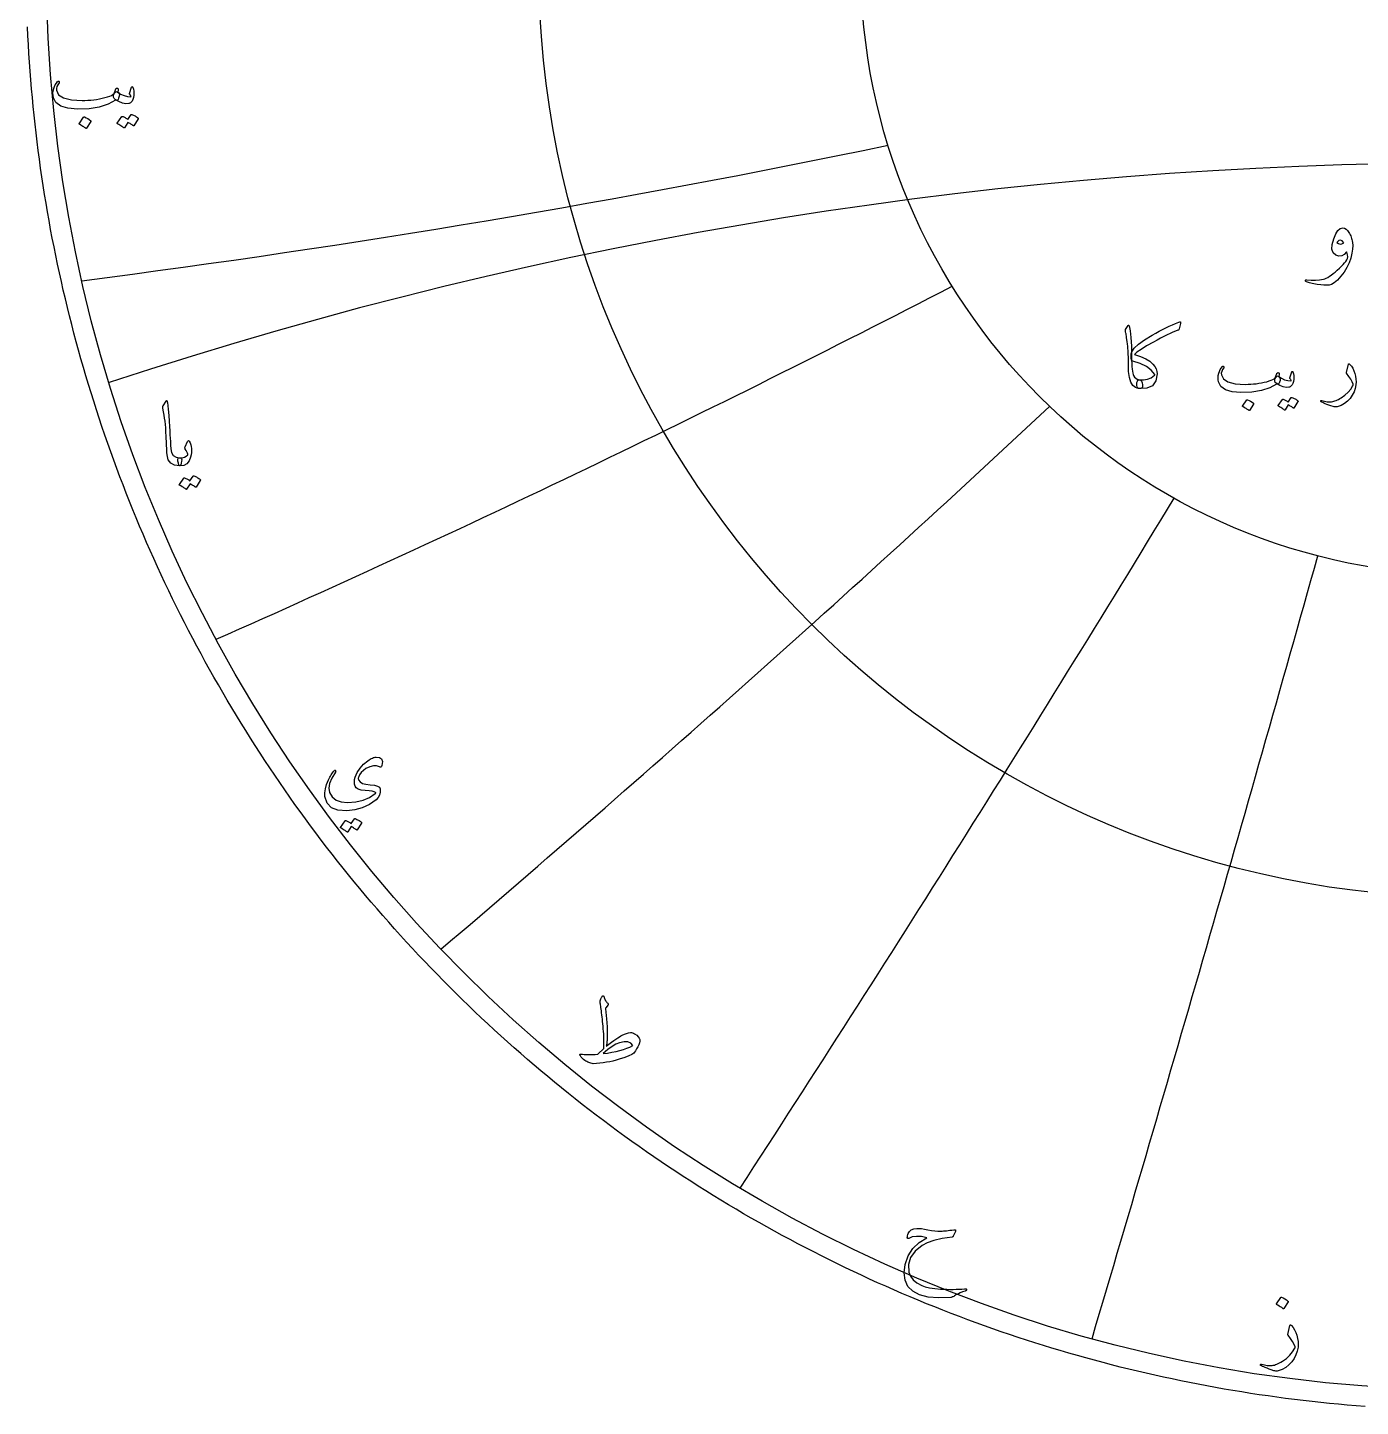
# Model space of a CAD drawing. Header units: millimetres. Extents: x -62 to 62, y -62 to 63.
# Drawn here: x -61.6 to -4.7, y -61.4 to -2.7 of the extents above; entities that cross this region are included whole.
import ezdxf

# ---------------------------------------------------------------- set-up
doc = ezdxf.new("R2010")
doc.units = ezdxf.units.MM
for name, color, linetype in [('CUT_OUTER', 1, 'Continuous'), ('ENGRAVE', 7, 'Continuous'), ('ENGRAVE_FINE', 8, 'Continuous'), ('TEXT', 5, 'Continuous')]:
    doc.layers.add(name, color=color, linetype=linetype)

msp = doc.modelspace()

# ---------------------------------------------------------------- linework, layer by layer
at = {"layer": 'CUT_OUTER'}
msp.add_lwpolyline([(-4.5325, -61.4456), (-4.9094, -61.4166), (-5.2862, -61.3853), (-5.6627, -61.3517), (-6.0391, -61.3158), (-6.4152, -61.2776), (-6.7911, -61.2371), (-7.1667, -61.1943), (-7.542, -61.1491), (-7.9171, -61.1017), (-8.2919, -61.052), (-8.6663, -61), (-9.0404, -60.9456), (-9.4142, -60.889), (-9.7876, -60.8301), (-10.1607, -60.7689), (-10.5334, -60.7054), (-10.9057, -60.6396), (-11.2775, -60.5716), (-11.649, -60.5012), (-12.02, -60.4286), (-12.3906, -60.3537), (-12.7606, -60.2766), (-13.1303, -60.1971), (-13.4994, -60.1154), (-13.868, -60.0315), (-14.2361, -59.9453), (-14.6036, -59.8568), (-14.9706, -59.7661), (-15.3371, -59.6731), (-15.7029, -59.5778), (-16.0682, -59.4804), (-16.4328, -59.3807), (-16.7969, -59.2787), (-17.1603, -59.1745), (-17.5231, -59.0681), (-17.8852, -58.9595), (-18.2466, -58.8486), (-18.6073, -58.7356), (-18.9674, -58.6203), (-19.3267, -58.5028), (-19.6853, -58.3831), (-20.0432, -58.2612), (-20.4003, -58.1372), (-20.7566, -58.0109), (-21.1122, -57.8824), (-21.4669, -57.7518), (-21.8209, -57.619), (-22.174, -57.484), (-22.5263, -57.3469), (-22.8778, -57.2076), (-23.2284, -57.0661), (-23.5781, -56.9225), (-23.9269, -56.7768), (-24.2748, -56.6289), (-24.6218, -56.4789), (-24.9679, -56.3267), (-25.3131, -56.1725), (-25.6573, -56.0161), (-26.0005, -55.8576), (-26.3427, -55.697), (-26.684, -55.5344), (-27.0242, -55.3696), (-27.3635, -55.2027), (-27.7017, -55.0338), (-28.0388, -54.8628), (-28.3749, -54.6897), (-28.71, -54.5146), (-29.0439, -54.3374), (-29.3768, -54.1581), (-29.7085, -53.9769), (-30.0392, -53.7936), (-30.3687, -53.6082), (-30.6971, -53.4209), (-31.0243, -53.2315), (-31.3503, -53.0402), (-31.6752, -52.8468), (-31.9988, -52.6515), (-32.3213, -52.4541), (-32.6425, -52.2548), (-32.9625, -52.0535), (-33.2813, -51.8503), (-33.5988, -51.6451), (-33.9151, -51.438), (-34.2301, -51.2289), (-34.5438, -51.0179), (-34.8562, -50.805), (-35.1672, -50.5902), (-35.477, -50.3734), (-35.7854, -50.1548), (-36.0925, -49.9343), (-36.3982, -49.7119), (-36.7025, -49.4876), (-37.0055, -49.2615), (-37.307, -49.0335), (-37.6072, -48.8037), (-37.906, -48.572), (-38.2033, -48.3385), (-38.4992, -48.1032), (-38.7936, -47.866), (-39.0866, -47.6271), (-39.3781, -47.3864), (-39.6681, -47.1439), (-39.9566, -46.8996), (-40.2436, -46.6535), (-40.5291, -46.4057), (-40.8131, -46.1562), (-41.0955, -45.9049), (-41.3764, -45.6519), (-41.6558, -45.3971), (-41.9335, -45.1407), (-42.2097, -44.8825), (-42.4843, -44.6227), (-42.7573, -44.3612), (-43.0287, -44.098), (-43.2985, -43.8331), (-43.5666, -43.5666), (-43.8331, -43.2985), (-44.098, -43.0287), (-44.3612, -42.7573), (-44.6227, -42.4843), (-44.8825, -42.2097), (-45.1407, -41.9335), (-45.3971, -41.6558), (-45.6519, -41.3764), (-45.9049, -41.0955), (-46.1562, -40.8131), (-46.4057, -40.5291), (-46.6535, -40.2436), (-46.8996, -39.9566), (-47.1439, -39.6681), (-47.3864, -39.3781), (-47.6271, -39.0866), (-47.866, -38.7936), (-48.1032, -38.4992), (-48.3385, -38.2033), (-48.572, -37.906), (-48.8037, -37.6072), (-49.0335, -37.307), (-49.2615, -37.0055), (-49.4876, -36.7025), (-49.7119, -36.3982), (-49.9343, -36.0925), (-50.1548, -35.7854), (-50.3734, -35.477), (-50.5902, -35.1672), (-50.805, -34.8562), (-51.0179, -34.5438), (-51.2289, -34.2301), (-51.438, -33.9151), (-51.6451, -33.5988), (-51.8503, -33.2813), (-52.0535, -32.9625), (-52.2548, -32.6425), (-52.4541, -32.3213), (-52.6515, -31.9988), (-52.8468, -31.6752), (-53.0402, -31.3503), (-53.2315, -31.0243), (-53.4209, -30.6971), (-53.6082, -30.3687), (-53.7936, -30.0392), (-53.9769, -29.7085), (-54.1581, -29.3768), (-54.3374, -29.0439), (-54.5146, -28.71), (-54.6897, -28.3749), (-54.8628, -28.0388), (-55.0338, -27.7017), (-55.2027, -27.3635), (-55.3696, -27.0242), (-55.5344, -26.684), (-55.697, -26.3427), (-55.8576, -26.0005), (-56.0161, -25.6573), (-56.1725, -25.3131), (-56.3267, -24.9679), (-56.4789, -24.6218), (-56.6289, -24.2748), (-56.7768, -23.9269), (-56.9225, -23.5781), (-57.0661, -23.2284), (-57.2076, -22.8778), (-57.3469, -22.5263), (-57.484, -22.174), (-57.619, -21.8209), (-57.7518, -21.4669), (-57.8824, -21.1122), (-58.0109, -20.7566), (-58.1372, -20.4003), (-58.2612, -20.0432), (-58.3831, -19.6853), (-58.5028, -19.3267), (-58.6203, -18.9674), (-58.7356, -18.6073), (-58.8486, -18.2466), (-58.9595, -17.8852), (-59.0681, -17.5231), (-59.1745, -17.1603), (-59.2787, -16.7969), (-59.3807, -16.4328), (-59.4804, -16.0682), (-59.5778, -15.7029), (-59.6731, -15.3371), (-59.7661, -14.9706), (-59.8568, -14.6036), (-59.9453, -14.2361), (-60.0315, -13.868), (-60.1154, -13.4994), (-60.1971, -13.1303), (-60.2766, -12.7606), (-60.3537, -12.3906), (-60.4286, -12.02), (-60.5012, -11.649), (-60.5716, -11.2775), (-60.6396, -10.9057), (-60.7054, -10.5334), (-60.7689, -10.1607), (-60.8301, -9.7876), (-60.889, -9.4142), (-60.9456, -9.0404), (-61, -8.6663), (-61.052, -8.2919), (-61.1017, -7.9171), (-61.1491, -7.542), (-61.1943, -7.1667), (-61.2371, -6.7911), (-61.2776, -6.4152), (-61.3158, -6.0391), (-61.3517, -5.6627), (-61.3853, -5.2862), (-61.4166, -4.9094), (-61.4456, -4.5325), (-61.4722, -4.1554), (-61.4966, -3.7781), (-61.5186, -3.4007), (-61.5383, -3.0232), (-61.5557, -2.6455)], dxfattribs=at)
at = {"layer": 'ENGRAVE'}
for radius in [60.75, 39.7663, 26.0306]:
    msp.add_circle((0, 0), radius, dxfattribs=at)
for centre, radius, start, end in [((-117.4968, 438.5039), 455.711, 277.344836, 281.727831), ((-283.708, 491.3967), 568.8078, 293.871864, 297.37826), ((-534.9284, 534.9284), 757.5475, 310.4015546, 313.0313519), ((-982.6783, 567.3496), 1135.3958, 326.9332513, 328.6864494), ((-2192.0063, 587.3463), 2269.6803, 343.4662896, 344.3428886)]:
    msp.add_arc(centre, radius, start, end, dxfattribs=at)
at = {"layer": 'ENGRAVE_FINE'}
msp.add_arc((0, -193.4019), 184.9493, 71.697291, 108.302709, dxfattribs=at)
at = {"layer": 'TEXT'}
for points in [[(-57.712, -5.4302), (-57.7083, -5.4322), (-57.7048, -5.4341), (-57.7016, -5.436), (-57.6986, -5.4379), (-57.6956, -5.4401), (-57.6924, -5.4427), (-57.6889, -5.4458), (-57.6852, -5.4494), (-57.6543, -5.4858), (-57.6421, -5.5375), (-57.6485, -5.6046), (-57.6737, -5.687), (-57.6969, -5.7371), (-57.7206, -5.7684), (-57.7448, -5.7811), (-57.7695, -5.7751), (-57.7819, -5.7692), (-57.7925, -5.7665), (-57.8011, -5.7672), (-57.8078, -5.7713), (-58.1221, -5.9433), (-58.4976, -6.0645), (-58.9345, -6.1349), (-59.4327, -6.1545), (-59.8356, -6.12), (-60.1397, -6.0281), (-60.3452, -5.8786), (-60.4521, -5.6717), (-60.4686, -5.5739), (-60.4722, -5.4762), (-60.4628, -5.3785), (-60.4406, -5.2808), (-60.4102, -5.1943), (-60.3726, -5.115), (-60.3278, -5.0429), (-60.2758, -4.978), (-60.266, -4.9699), (-60.2557, -4.9646), (-60.2449, -4.9622), (-60.2336, -4.9627), (-60.2231, -4.9673), (-60.2145, -4.9732), (-60.2078, -4.9807), (-60.203, -4.9895), (-60.2008, -4.9982), (-60.202, -5.0087), (-60.2066, -5.0211), (-60.2145, -5.0355), (-60.27, -5.117), (-60.3064, -5.1965), (-60.3237, -5.2741), (-60.3218, -5.3498), (-60.2308, -5.5395), (-60.019, -5.6755), (-59.6866, -5.7579), (-59.2334, -5.7866), (-59.109, -5.7847), (-58.9848, -5.779), (-58.8608, -5.7694), (-58.7371, -5.756), (-58.6144, -5.7387), (-58.4933, -5.7177), (-58.3739, -5.6927), (-58.2562, -5.664), (-58.1419, -5.6314), (-58.0483, -5.5989), (-57.9752, -5.5663), (-57.9228, -5.5337), (-57.9025, -5.5165), (-57.884, -5.4954), (-57.8671, -5.4705), (-57.8519, -5.4417), (-57.8376, -5.4096), (-57.8236, -5.3747), (-57.8098, -5.3368), (-57.7963, -5.2961), (-57.791, -5.2837), (-57.7829, -5.2731), (-57.7719, -5.2645), (-57.758, -5.2578), (-57.7431, -5.2542), (-57.7293, -5.2549), (-57.7163, -5.2599), (-57.7043, -5.2693), (-57.6948, -5.2822), (-57.689, -5.298), (-57.6871, -5.3167), (-57.689, -5.3383)], [(-57.827, -5.7368), (-57.8687, -5.6973), (-57.8902, -5.6477), (-57.8916, -5.5881), (-57.873, -5.5184), (-57.8325, -5.4559), (-57.7954, -5.4178), (-57.7616, -5.4041), (-57.7312, -5.4149), (-57.5875, -5.51), (-57.4437, -5.5768), (-57.3, -5.6154), (-57.1563, -5.6257), (-57.1513, -5.6247), (-57.1477, -5.6219), (-57.1456, -5.6171), (-57.1448, -5.6104), (-57.1484, -5.5977), (-57.1592, -5.5787), (-57.1772, -5.5536), (-57.2023, -5.5222), (-57.2071, -5.5126), (-57.21, -5.5031), (-57.2109, -5.4935), (-57.21, -5.4839), (-57.118, -5.2195), (-57.1137, -5.2094), (-57.1084, -5.2022), (-57.1022, -5.1979), (-57.095, -5.1965), (-57.0878, -5.1977), (-57.0816, -5.2013), (-57.0763, -5.2073), (-57.072, -5.2156), (-57.0433, -5.3016), (-57.026, -5.3871), (-57.0203, -5.4722), (-57.026, -5.5567), (-57.0447, -5.6619), (-57.0701, -5.7474), (-57.1022, -5.8132), (-57.141, -5.8595), (-57.1705, -5.8848), (-57.1975, -5.9035), (-57.2222, -5.9155), (-57.2445, -5.9208), (-57.3729, -5.9236), (-57.5127, -5.8939), (-57.6641, -5.8317), (-57.827, -5.7368)], [(-57.1448, -6.3883), (-57.14, -6.3835), (-57.1333, -6.3806), (-57.1247, -6.3797), (-57.1142, -6.3806), (-57.0765, -6.3948), (-57.0399, -6.4103), (-57.0046, -6.4273), (-56.9705, -6.4458), (-56.9373, -6.4659), (-56.9048, -6.4879), (-56.8731, -6.5119), (-56.8421, -6.5378), (-56.8361, -6.5457), (-56.8335, -6.554), (-56.8342, -6.5629), (-56.8383, -6.5723), (-57.0222, -6.8635), (-57.0272, -6.8673), (-57.0347, -6.8673), (-57.0445, -6.8635), (-57.0567, -6.8558), (-57.0651, -6.8488), (-57.0787, -6.8391), (-57.0976, -6.8267), (-57.1218, -6.8118), (-57.1515, -6.7939), (-57.187, -6.773), (-57.2282, -6.7489), (-57.2751, -6.7217), (-57.4208, -6.9478), (-57.4275, -6.9548), (-57.4361, -6.9564), (-57.4466, -6.9528), (-57.4591, -6.944), (-57.4699, -6.9363), (-57.4869, -6.9248), (-57.5101, -6.9095), (-57.5396, -6.8903), (-57.5757, -6.8673), (-57.6191, -6.8405), (-57.6696, -6.8099), (-57.7273, -6.7754), (-57.7333, -6.7696), (-57.736, -6.7639), (-57.7352, -6.7581), (-57.7312, -6.7524), (-57.5434, -6.4726), (-57.5386, -6.4678), (-57.5319, -6.4649), (-57.5233, -6.464), (-57.5127, -6.4649), (-57.4806, -6.4754), (-57.4495, -6.4875), (-57.4193, -6.5012), (-57.3901, -6.5167), (-57.3618, -6.5336), (-57.3345, -6.5517), (-57.3082, -6.5709), (-57.2828, -6.5914)], [(-59.1644, -6.4956), (-59.1596, -6.4908), (-59.1529, -6.4879), (-59.1443, -6.487), (-59.1338, -6.4879), (-59.0593, -6.5181), (-58.9891, -6.555), (-58.9232, -6.5986), (-58.8617, -6.6489), (-58.8557, -6.6566), (-58.8531, -6.6642), (-58.8538, -6.6719), (-58.8579, -6.6796), (-59.038, -6.9708), (-59.0447, -6.9778), (-59.0533, -6.9794), (-59.0638, -6.9758), (-59.0763, -6.967), (-59.0871, -6.9593), (-59.1041, -6.9478), (-59.1273, -6.9325), (-59.1568, -6.9133), (-59.1929, -6.8903), (-59.2363, -6.8635), (-59.2868, -6.8328), (-59.3445, -6.7984), (-59.3522, -6.7926), (-59.356, -6.7869), (-59.356, -6.7811), (-59.3522, -6.7754)], [(-5.8681, -11.6754), (-5.7807, -11.4725), (-5.6861, -11.3282), (-5.5843, -11.2425), (-5.4753, -11.2156), (-5.4071, -11.2276), (-5.3412, -11.2635), (-5.2777, -11.3234), (-5.2167, -11.4072), (-5.1873, -11.4557), (-5.1616, -11.5054), (-5.1394, -11.5563), (-5.1209, -11.6084), (-5.105, -11.662), (-5.0909, -11.7174), (-5.0786, -11.7745), (-5.0682, -11.8335), (-5.0583, -11.965), (-5.067, -12.1198), (-5.0942, -12.2979), (-5.14, -12.4994), (-5.2077, -12.7081), (-5.3005, -12.9078), (-5.4185, -13.0985), (-5.5616, -13.2802), (-5.7116, -13.4386), (-5.8454, -13.5545), (-5.9631, -13.6278), (-6.0645, -13.6586), (-6.1681, -13.664), (-6.2873, -13.661), (-6.422, -13.6497), (-6.5723, -13.6299), (-6.6485, -13.6175), (-6.719, -13.6042), (-6.7838, -13.5899), (-6.843, -13.5748), (-6.8967, -13.5594), (-6.9454, -13.5443), (-6.9889, -13.5295), (-7.0274, -13.5149), (-7.0502, -13.5024), (-7.0657, -13.4886), (-7.0741, -13.4736), (-7.0753, -13.4574), (-7.0678, -13.4413), (-7.0549, -13.4311), (-7.0367, -13.4269), (-7.013, -13.4287), (-6.8283, -13.4467), (-6.6478, -13.4479), (-6.4714, -13.4323), (-6.2993, -13.4), (-6.2461, -13.3835), (-6.1873, -13.358), (-6.1228, -13.3236), (-6.0526, -13.2802), (-5.9767, -13.2278), (-5.8951, -13.1664), (-5.8078, -13.0961), (-5.7149, -13.0167), (-5.6238, -12.9347), (-5.5424, -12.8563), (-5.4705, -12.7814), (-5.4083, -12.7102), (-5.3559, -12.6422), (-5.3137, -12.5772), (-5.2816, -12.5153), (-5.2598, -12.4563), (-5.2723, -12.3671), (-5.2861, -12.3006), (-5.3011, -12.2569), (-5.3173, -12.2359), (-5.4146, -12.3506), (-5.5244, -12.412), (-5.6469, -12.42), (-5.7819, -12.3748), (-5.8933, -12.2772), (-5.9448, -12.1281), (-5.9364, -11.9275), (-5.8681, -11.6754)], [(-5.4322, -11.8527), (-5.5029, -11.7671), (-5.5759, -11.7353), (-5.6514, -11.7575), (-5.7292, -11.8335), (-5.6658, -11.885), (-5.5951, -11.9054), (-5.5173, -11.8946), (-5.4322, -11.8527)], [(-14.3656, -16.6059), (-14.0979, -16.6937), (-13.877, -16.7918), (-13.7027, -16.9003), (-13.5752, -17.0191), (-13.4982, -17.1246), (-13.4431, -17.2292), (-13.4101, -17.333), (-13.3991, -17.4358), (-13.447, -17.7378), (-13.5904, -17.9433), (-13.8296, -18.0522), (-14.1644, -18.0645), (-14.1882, -18.0583), (-14.2093, -18.043), (-14.2277, -18.0187), (-14.2434, -17.9855), (-14.2576, -17.9381), (-14.2641, -17.893), (-14.263, -17.8501), (-14.2542, -17.8095), (-14.2338, -17.752), (-14.212, -17.7125), (-14.1889, -17.6909), (-14.1644, -17.6873), (-13.9791, -17.6983), (-13.8078, -17.6702), (-13.6504, -17.6031), (-13.5069, -17.4969), (-13.4982, -17.4881), (-13.4934, -17.4798), (-13.4928, -17.472), (-13.4961, -17.4646), (-13.6475, -17.2849), (-13.8536, -17.1304), (-14.1145, -17.0011), (-14.4302, -16.8969), (-14.4633, -16.8787), (-14.4868, -16.8421), (-14.501, -16.7871), (-14.5057, -16.7137), (-14.5035, -16.6488), (-14.4967, -16.5906), (-14.4855, -16.5392), (-14.4698, -16.4945), (-14.3685, -16.3423), (-14.1904, -16.173), (-13.9356, -15.9866), (-13.6039, -15.7832), (-13.4558, -15.7006), (-13.3098, -15.6219), (-13.1657, -15.547), (-13.0237, -15.476), (-12.8837, -15.4087), (-12.7457, -15.3453), (-12.6097, -15.2857), (-12.4758, -15.2299), (-12.4331, -15.22), (-12.4057, -15.2263), (-12.3936, -15.2487), (-12.3968, -15.2874), (-12.4506, -15.5137), (-12.4583, -15.5368), (-12.4704, -15.5559), (-12.487, -15.571), (-12.5081, -15.582), (-12.611, -15.6211), (-12.7219, -15.6668), (-12.8409, -15.719), (-12.968, -15.7778), (-13.103, -15.8432), (-13.2455, -15.9156), (-13.3958, -15.995), (-13.5536, -16.0813), (-13.8482, -16.2489), (-14.0818, -16.3921), (-14.2542, -16.5111), (-14.3656, -16.6059)], [(-14.1608, -17.6873), (-14.1044, -17.7093), (-14.0611, -17.7538), (-14.0308, -17.8207), (-14.0135, -17.9101), (-14.0146, -17.9844), (-14.0395, -18.0349), (-14.0883, -18.0616), (-14.1608, -18.0645), (-14.2414, -18.0493), (-14.3144, -18.0214), (-14.3797, -17.981), (-14.4374, -17.928), (-14.5216, -17.7949), (-14.5802, -17.5966), (-14.6133, -17.3332), (-14.6207, -17.0047), (-14.6195, -16.9051), (-14.6198, -16.8075), (-14.6213, -16.712), (-14.6243, -16.6185), (-14.6285, -16.5272), (-14.6341, -16.4384), (-14.6411, -16.352), (-14.6494, -16.2682), (-14.6616, -16.1617), (-14.6732, -16.0652), (-14.6841, -15.9785), (-14.6943, -15.9017), (-14.7039, -15.8352), (-14.7127, -15.7796), (-14.7209, -15.7346), (-14.7284, -15.7005), (-14.7412, -15.6435), (-14.7473, -15.5981), (-14.7466, -15.5644), (-14.7392, -15.5424), (-14.635, -15.3772), (-14.62, -15.3601), (-14.6072, -15.3556), (-14.5966, -15.3637), (-14.5883, -15.3844), (-14.5441, -15.6019), (-14.512, -15.8918), (-14.492, -16.254), (-14.4841, -16.6885), (-14.4813, -16.8492), (-14.4765, -16.9935), (-14.4697, -17.1213), (-14.4608, -17.2328), (-14.4499, -17.3277), (-14.437, -17.4057), (-14.4221, -17.4669), (-14.4051, -17.5113), (-14.3642, -17.5762), (-14.3099, -17.6271), (-14.2421, -17.6642), (-14.1608, -17.6873)], [(-5.24, -17.0226), (-5.238, -17.0161), (-5.2355, -17.011), (-5.2326, -17.0072), (-5.2292, -17.0047), (-5.2191, -17.0038), (-5.2068, -17.0083), (-5.1922, -17.0182), (-5.1753, -17.0334), (-5.1098, -17.1113), (-5.0532, -17.2014), (-5.0056, -17.3036), (-4.967, -17.4178), (-4.9369, -17.5409), (-4.9185, -17.6622), (-4.9117, -17.7816), (-4.9167, -17.8993), (-4.9486, -18.0542), (-5.0011, -18.2029), (-5.0743, -18.3452), (-5.1682, -18.4813), (-5.2804, -18.6046), (-5.4089, -18.7049), (-5.5535, -18.7824), (-5.7143, -18.837), (-5.7574, -18.8462), (-5.8005, -18.8487), (-5.8436, -18.8444), (-5.8867, -18.8334), (-5.9861, -18.7987), (-6.0758, -18.7665), (-6.1558, -18.7367), (-6.2262, -18.7094), (-6.2867, -18.6846), (-6.3371, -18.6623), (-6.3775, -18.6424), (-6.4077, -18.625), (-6.4139, -18.6196), (-6.4184, -18.6142), (-6.4211, -18.6088), (-6.422, -18.6035), (-6.4214, -18.5965), (-6.4193, -18.59), (-6.416, -18.5839), (-6.4112, -18.5783), (-6.4052, -18.574), (-6.3978, -18.572), (-6.389, -18.5722), (-6.3789, -18.5747), (-6.3174, -18.5912), (-6.2586, -18.6048), (-6.2024, -18.6155), (-6.149, -18.6232), (-6.0978, -18.628), (-6.0484, -18.6299), (-6.0008, -18.6289), (-5.955, -18.625), (-5.9093, -18.6177), (-5.862, -18.6066), (-5.8132, -18.5917), (-5.7628, -18.5729), (-5.7108, -18.5501), (-5.6572, -18.5231), (-5.6021, -18.4917), (-5.5454, -18.4562), (-5.3862, -18.3416), (-5.2499, -18.2172), (-5.1365, -18.083), (-5.046, -17.9388), (-5.0402, -17.9271), (-5.037, -17.9136), (-5.0366, -17.8984), (-5.0388, -17.8813), (-5.0765, -17.7805), (-5.1358, -17.6684), (-5.2167, -17.5452), (-5.3191, -17.4107), (-5.3235, -17.4021), (-5.3262, -17.3945), (-5.3271, -17.3878), (-5.3262, -17.3819)], [(-8.2112, -17.5508), (-8.2077, -17.5526), (-8.2045, -17.5544), (-8.2014, -17.5562), (-8.1986, -17.558), (-8.1958, -17.56), (-8.1928, -17.5625), (-8.1895, -17.5654), (-8.1861, -17.5687), (-8.1571, -17.6029), (-8.1456, -17.6514), (-8.1517, -17.7142), (-8.1753, -17.7915), (-8.1971, -17.8384), (-8.2193, -17.8678), (-8.242, -17.8797), (-8.2651, -17.8741), (-8.2768, -17.8685), (-8.2867, -17.866), (-8.2947, -17.8667), (-8.301, -17.8705), (-8.5956, -18.0318), (-8.9477, -18.1454), (-9.3573, -18.2114), (-9.8244, -18.2298), (-10.202, -18.1975), (-10.4872, -18.1112), (-10.6799, -17.9711), (-10.78, -17.7771), (-10.7955, -17.6855), (-10.7989, -17.5939), (-10.7901, -17.5023), (-10.7692, -17.4107), (-10.7407, -17.3296), (-10.7055, -17.2553), (-10.6635, -17.1877), (-10.6148, -17.1268), (-10.6055, -17.1192), (-10.5959, -17.1143), (-10.5858, -17.112), (-10.5752, -17.1125), (-10.5654, -17.1167), (-10.5573, -17.1223), (-10.551, -17.1293), (-10.5465, -17.1376), (-10.5445, -17.1457), (-10.5456, -17.1556), (-10.5499, -17.1673), (-10.5573, -17.1807), (-10.6094, -17.2571), (-10.6435, -17.3316), (-10.6597, -17.4044), (-10.6579, -17.4753), (-10.5725, -17.6532), (-10.374, -17.7807), (-10.0624, -17.858), (-9.6375, -17.8849), (-9.5209, -17.8831), (-9.4045, -17.8777), (-9.2882, -17.8687), (-9.1723, -17.8562), (-9.0572, -17.84), (-8.9437, -17.8202), (-8.8317, -17.7969), (-8.7214, -17.7699), (-8.6143, -17.7394), (-8.5265, -17.7089), (-8.458, -17.6783), (-8.4088, -17.6478), (-8.3898, -17.6316), (-8.3724, -17.6119), (-8.3566, -17.5885), (-8.3423, -17.5616), (-8.329, -17.5315), (-8.3159, -17.4987), (-8.3029, -17.4632), (-8.2903, -17.425), (-8.2853, -17.4134), (-8.2777, -17.4035), (-8.2673, -17.3954), (-8.2543, -17.3891), (-8.2404, -17.3857), (-8.2274, -17.3864), (-8.2153, -17.3911), (-8.204, -17.3999), (-8.195, -17.412), (-8.1897, -17.4268), (-8.1879, -17.4443), (-8.1897, -17.4646)], [(-8.319, -17.8382), (-8.3581, -17.8011), (-8.3783, -17.7547), (-8.3796, -17.6988), (-8.3621, -17.6334), (-8.3242, -17.5748), (-8.2894, -17.5391), (-8.2577, -17.5263), (-8.2292, -17.5364), (-8.0944, -17.6256), (-7.9597, -17.6882), (-7.825, -17.7244), (-7.6903, -17.734), (-7.6855, -17.7331), (-7.6822, -17.7304), (-7.6802, -17.7259), (-7.6795, -17.7196), (-7.6829, -17.7077), (-7.693, -17.69), (-7.7098, -17.6664), (-7.7334, -17.637), (-7.7379, -17.628), (-7.7406, -17.619), (-7.7415, -17.6101), (-7.7406, -17.6011), (-7.6543, -17.3532), (-7.6503, -17.3437), (-7.6454, -17.337), (-7.6395, -17.333), (-7.6328, -17.3316), (-7.626, -17.3327), (-7.6202, -17.3361), (-7.6153, -17.3417), (-7.6112, -17.3496), (-7.5843, -17.4302), (-7.5681, -17.5104), (-7.5627, -17.5901), (-7.5681, -17.6693), (-7.5856, -17.7679), (-7.6094, -17.8481), (-7.6395, -17.9098), (-7.6759, -17.9532), (-7.7035, -17.977), (-7.7289, -17.9945), (-7.752, -18.0057), (-7.7729, -18.0107), (-7.8933, -18.0133), (-8.0244, -17.9855), (-8.1663, -17.9271), (-8.319, -17.8382)], [(-55.6501, -18.6008), (-55.6427, -18.5893), (-55.6358, -18.5816), (-55.6293, -18.5778), (-55.6233, -18.5778), (-55.6142, -18.5828), (-55.6061, -18.5979), (-55.5989, -18.6231), (-55.5926, -18.6583), (-55.561, -18.9445), (-55.5352, -19.2092), (-55.515, -19.4523), (-55.5007, -19.6738), (-55.4915, -19.8633), (-55.4829, -20.0331), (-55.4752, -20.1833), (-55.4681, -20.3138), (-55.462, -20.4247), (-55.4571, -20.516), (-55.4534, -20.5876), (-55.4509, -20.6396), (-55.4168, -20.7952), (-55.3416, -20.9097), (-55.2252, -20.983), (-55.0676, -21.0151), (-55.0238, -21.0266), (-54.9958, -21.0534), (-54.9836, -21.0956), (-54.9872, -21.1531), (-55.0051, -21.2436), (-55.0245, -21.3083), (-55.0454, -21.3471), (-55.0676, -21.36), (-55.2894, -21.3308), (-55.4528, -21.2431), (-55.5577, -21.097), (-55.6041, -20.8925), (-55.6114, -20.7946), (-55.618, -20.6966), (-55.6239, -20.5982), (-55.6291, -20.4997), (-55.6337, -20.4009), (-55.6382, -20.3018), (-55.6423, -20.2026), (-55.6463, -20.103), (-55.6535, -19.9132), (-55.6635, -19.7423), (-55.6765, -19.5904), (-55.6923, -19.4573), (-55.711, -19.3295), (-55.7325, -19.1934), (-55.757, -19.0488), (-55.7843, -18.8959), (-55.7879, -18.8683), (-55.7871, -18.8432), (-55.7821, -18.8204), (-55.7728, -18.8001)], [(-9.5729, -18.5496), (-9.5684, -18.5451), (-9.5621, -18.5424), (-9.554, -18.5415), (-9.5441, -18.5424), (-9.4743, -18.5707), (-9.4085, -18.6052), (-9.3467, -18.6461), (-9.289, -18.6933), (-9.2834, -18.7005), (-9.281, -18.7076), (-9.2816, -18.7148), (-9.2854, -18.722), (-9.4543, -18.9951), (-9.4606, -19.0016), (-9.4687, -19.0031), (-9.4786, -18.9998), (-9.4902, -18.9915), (-9.5003, -18.9843), (-9.5163, -18.9735), (-9.5381, -18.9591), (-9.5657, -18.9412), (-9.5996, -18.9196), (-9.6402, -18.8945), (-9.6876, -18.8657), (-9.7417, -18.8334), (-9.7489, -18.828), (-9.7525, -18.8226), (-9.7525, -18.8172), (-9.7489, -18.8118)], [(-7.6795, -18.449), (-7.675, -18.4445), (-7.6687, -18.4418), (-7.6606, -18.4409), (-7.6507, -18.4418), (-7.6154, -18.455), (-7.5811, -18.4696), (-7.548, -18.4856), (-7.516, -18.5029), (-7.4849, -18.5217), (-7.4545, -18.5424), (-7.4247, -18.5648), (-7.3957, -18.5891), (-7.39, -18.5965), (-7.3876, -18.6044), (-7.3882, -18.6127), (-7.3921, -18.6214), (-7.5645, -18.8945), (-7.5692, -18.8981), (-7.5762, -18.8981), (-7.5854, -18.8945), (-7.5969, -18.8873), (-7.6047, -18.8807), (-7.6175, -18.8716), (-7.6353, -18.86), (-7.6579, -18.846), (-7.6858, -18.8292), (-7.719, -18.8096), (-7.7576, -18.787), (-7.8016, -18.7615), (-7.9382, -18.9735), (-7.9445, -18.98), (-7.9525, -18.9816), (-7.9624, -18.9782), (-7.9741, -18.9699), (-7.9842, -18.9627), (-8.0001, -18.9519), (-8.0219, -18.9376), (-8.0495, -18.9196), (-8.0834, -18.8981), (-8.1241, -18.8729), (-8.1715, -18.8442), (-8.2256, -18.8118), (-8.2312, -18.8064), (-8.2337, -18.8011), (-8.233, -18.7957), (-8.2292, -18.7903), (-8.0531, -18.528), (-8.0486, -18.5235), (-8.0424, -18.5208), (-8.0343, -18.5199), (-8.0244, -18.5208), (-7.9943, -18.5306), (-7.9651, -18.5419), (-7.9368, -18.5548), (-7.9094, -18.5693), (-7.8829, -18.5852), (-7.8573, -18.6021), (-7.8326, -18.6202), (-7.8088, -18.6394)], [(-54.8377, -20.5514), (-54.7304, -20.3138), (-54.7146, -20.2877), (-54.6978, -20.2784), (-54.6801, -20.2858), (-54.6614, -20.31), (-54.6269, -20.3824), (-54.6001, -20.458), (-54.5809, -20.5367), (-54.5694, -20.6185), (-54.5658, -20.7039), (-54.5704, -20.7933), (-54.5831, -20.8869), (-54.6039, -20.9845), (-54.6674, -21.1488), (-54.7658, -21.2661), (-54.8992, -21.3365), (-55.0676, -21.36), (-55.087, -21.3478), (-55.1069, -21.3112), (-55.1273, -21.2501), (-55.1481, -21.1646), (-55.1541, -21.1188), (-55.1529, -21.0812), (-55.1445, -21.0518), (-55.1289, -21.0304), (-55.1165, -21.0223), (-55.1021, -21.017), (-55.0858, -21.0146), (-55.0676, -21.0151), (-54.9615, -21.0118), (-54.8693, -20.9902), (-54.791, -20.9504), (-54.7266, -20.8925), (-54.7237, -20.8879), (-54.7227, -20.8819), (-54.7237, -20.8745), (-54.7266, -20.8657), (-54.7416, -20.8115), (-54.7639, -20.7564), (-54.7934, -20.7004), (-54.83, -20.6434), (-54.842, -20.6218), (-54.8473, -20.5993), (-54.8458, -20.5758), (-54.8377, -20.5514)], [(-54.4966, -21.7931), (-54.4918, -21.7883), (-54.4851, -21.7854), (-54.4765, -21.7844), (-54.466, -21.7854), (-54.4282, -21.7995), (-54.3917, -21.8151), (-54.3564, -21.8321), (-54.3223, -21.8506), (-54.2891, -21.8707), (-54.2566, -21.8927), (-54.2249, -21.9167), (-54.1939, -21.9425), (-54.1879, -21.9504), (-54.1853, -21.9588), (-54.186, -21.9677), (-54.19, -21.977), (-54.374, -22.2683), (-54.379, -22.2721), (-54.3864, -22.2721), (-54.3963, -22.2683), (-54.4085, -22.2606), (-54.4169, -22.2535), (-54.4305, -22.2438), (-54.4494, -22.2315), (-54.4736, -22.2165), (-54.5033, -22.1987), (-54.5388, -22.1777), (-54.58, -22.1537), (-54.6269, -22.1265), (-54.7725, -22.3526), (-54.7793, -22.3595), (-54.7879, -22.3612), (-54.7984, -22.3576), (-54.8109, -22.3487), (-54.8216, -22.3411), (-54.8387, -22.3296), (-54.8619, -22.3143), (-54.8913, -22.2951), (-54.9275, -22.2721), (-54.9709, -22.2453), (-55.0214, -22.2146), (-55.0791, -22.1801), (-55.0851, -22.1744), (-55.0877, -22.1686), (-55.087, -22.1629), (-55.083, -22.1571), (-54.8952, -21.8774), (-54.8904, -21.8726), (-54.8837, -21.8697), (-54.8751, -21.8688), (-54.8645, -21.8697), (-54.8324, -21.8801), (-54.8013, -21.8922), (-54.7711, -21.906), (-54.7419, -21.9214), (-54.7136, -21.9383), (-54.6863, -21.9564), (-54.66, -21.9757), (-54.6346, -21.9962)], [(-46.5489, -34.1903), (-46.6729, -34.1488), (-46.8114, -34.1471), (-46.9642, -34.1852), (-47.1314, -34.2631), (-47.2375, -34.3373), (-47.3259, -34.4259), (-47.3965, -34.5289), (-47.4495, -34.6463), (-47.4547, -34.6698), (-47.4552, -34.6942), (-47.4509, -34.7196), (-47.4418, -34.7459), (-47.3809, -34.8278), (-47.2789, -34.8896), (-47.1357, -34.9313), (-46.9513, -34.9529), (-46.7692, -34.9723), (-46.637, -35.0075), (-46.5546, -35.0585), (-46.522, -35.1253), (-46.5185, -35.2652), (-46.546, -35.3898), (-46.6047, -35.499), (-46.6945, -35.5929), (-46.9798, -35.7876), (-47.2837, -35.9311), (-47.6063, -36.0233), (-47.9476, -36.0642), (-48.3203, -36.0384), (-48.5991, -35.9263), (-48.784, -35.7279), (-48.8751, -35.4434), (-48.8803, -35.2872), (-48.8578, -35.1177), (-48.8075, -34.9347), (-48.7294, -34.7383), (-48.7022, -34.6837), (-48.6743, -34.631), (-48.6457, -34.5802), (-48.6164, -34.5313), (-48.5861, -34.4841), (-48.5546, -34.4384), (-48.5219, -34.3941), (-48.488, -34.3512), (-48.4698, -34.3335), (-48.4535, -34.3263), (-48.4391, -34.3297), (-48.4267, -34.3435), (-48.4197, -34.3608), (-48.4181, -34.378), (-48.4216, -34.3953), (-48.4305, -34.4125), (-48.5881, -34.6664), (-48.6815, -34.8954), (-48.7107, -35.0995), (-48.6758, -35.2786), (-48.5632, -35.4674), (-48.3979, -35.6005), (-48.18, -35.6781), (-47.9093, -35.7002), (-47.5625, -35.6726), (-47.2502, -35.6015), (-46.9723, -35.4868), (-46.729, -35.3284), (-46.7144, -35.315), (-46.7089, -35.3016), (-46.7125, -35.2882), (-46.7252, -35.2748), (-46.7766, -35.2499), (-46.866, -35.2288), (-46.9932, -35.2116), (-47.1582, -35.1981), (-47.3261, -35.1775), (-47.4542, -35.1387), (-47.5426, -35.0817), (-47.5912, -35.0065), (-47.6138, -34.9181), (-47.62, -34.8255), (-47.6099, -34.7284), (-47.5836, -34.6271), (-47.4981, -34.4281), (-47.3795, -34.2449), (-47.2279, -34.0774), (-47.0432, -33.9258), (-46.9941, -33.8899), (-46.9465, -33.8588), (-46.9002, -33.8324), (-46.8555, -33.8109), (-46.8123, -33.7939), (-46.7711, -33.7812), (-46.7319, -33.7728), (-46.6945, -33.7687), (-46.5484, -33.7824), (-46.4588, -33.8463), (-46.4258, -33.9606), (-46.4492, -34.1251), (-46.467, -34.1694), (-46.4895, -34.195), (-46.5168, -34.202), (-46.5489, -34.1903)], [(-47.6219, -36.4015), (-47.6171, -36.3967), (-47.6104, -36.3938), (-47.6018, -36.3928), (-47.5912, -36.3938), (-47.5535, -36.4079), (-47.517, -36.4235), (-47.4817, -36.4405), (-47.4475, -36.459), (-47.4144, -36.4791), (-47.3819, -36.5011), (-47.3502, -36.5251), (-47.3192, -36.5509), (-47.3132, -36.5588), (-47.3105, -36.5672), (-47.3112, -36.5761), (-47.3153, -36.5854), (-47.4993, -36.8767), (-47.5043, -36.8805), (-47.5117, -36.8805), (-47.5215, -36.8767), (-47.5338, -36.869), (-47.5421, -36.8619), (-47.5558, -36.8522), (-47.5747, -36.8399), (-47.5989, -36.8249), (-47.6286, -36.8071), (-47.6641, -36.7861), (-47.7053, -36.7621), (-47.7522, -36.7349), (-47.8978, -36.961), (-47.9045, -36.9679), (-47.9132, -36.9696), (-47.9237, -36.966), (-47.9361, -36.9571), (-47.9469, -36.9495), (-47.9639, -36.938), (-47.9872, -36.9227), (-48.0166, -36.9035), (-48.0528, -36.8805), (-48.0961, -36.8537), (-48.1467, -36.823), (-48.2044, -36.7885), (-48.2104, -36.7828), (-48.213, -36.777), (-48.2123, -36.7713), (-48.2082, -36.7655), (-48.0205, -36.4858), (-48.0157, -36.481), (-48.009, -36.4781), (-48.0003, -36.4772), (-47.9898, -36.4781), (-47.9577, -36.4885), (-47.9266, -36.5006), (-47.8964, -36.5144), (-47.8672, -36.5298), (-47.8389, -36.5467), (-47.8116, -36.5648), (-47.7853, -36.5841), (-47.7599, -36.6046)], [(-37.1414, -44.1571), (-37.1232, -44.1154), (-37.1069, -44.0785), (-37.0925, -44.0464), (-37.0801, -44.0191), (-37.0698, -43.9968), (-37.0619, -43.9798), (-37.0563, -43.9681), (-37.0532, -43.9616), (-37.0468, -43.9532), (-37.0389, -43.9472), (-37.0295, -43.9436), (-37.0187, -43.9424), (-37.0099, -43.9439), (-37.0025, -43.9482), (-36.9965, -43.9554), (-36.9919, -43.9654), (-36.9718, -44.0143), (-36.9536, -44.0574), (-36.9373, -44.0948), (-36.9229, -44.1264), (-36.9147, -44.1403), (-36.9052, -44.1551), (-36.8946, -44.1709), (-36.8827, -44.1877), (-36.8694, -44.2054), (-36.8544, -44.2241), (-36.8378, -44.2438), (-36.8195, -44.2644), (-36.808, -44.2852), (-36.8041, -44.3056), (-36.808, -44.3254), (-36.8195, -44.3448), (-36.8923, -44.4406), (-36.9021, -44.4562), (-36.9086, -44.4723), (-36.9117, -44.4888), (-36.9114, -44.5058), (-36.8741, -44.9276), (-36.8501, -45.2694), (-36.8396, -45.5312), (-36.8425, -45.713), (-36.8464, -45.7809), (-36.8506, -45.8428), (-36.855, -45.8987), (-36.8597, -45.9486), (-36.8646, -45.9928), (-36.8698, -46.0315), (-36.8751, -46.0647), (-36.8808, -46.0923), (-36.7662, -46.0047), (-36.6599, -45.9256), (-36.5621, -45.8552), (-36.4726, -45.7934), (-36.3918, -45.74), (-36.3198, -45.6947), (-36.2567, -45.6576), (-36.2025, -45.6286), (-36.1059, -45.5855), (-36.0156, -45.552), (-35.9316, -45.528), (-35.8537, -45.5137), (-35.8125, -45.5125), (-35.7694, -45.5204), (-35.7244, -45.5374), (-35.6774, -45.5635), (-35.5845, -45.6294), (-35.5165, -45.6928), (-35.4734, -45.7539), (-35.4552, -45.8126), (-35.4564, -45.878), (-35.4715, -45.9515), (-35.5004, -46.0332), (-35.5433, -46.123), (-35.5912, -46.2114), (-35.6353, -46.2849), (-35.6755, -46.3436), (-35.7119, -46.3874), (-35.7867, -46.4428), (-35.915, -46.5053), (-36.0971, -46.575), (-36.3328, -46.6519), (-36.4641, -46.6899), (-36.5977, -46.7237), (-36.7334, -46.7532), (-36.8712, -46.7783), (-37.0107, -46.7994), (-37.1514, -46.8166), (-37.2933, -46.8301), (-37.4365, -46.8396), (-37.4888, -46.8291), (-37.5385, -46.8166), (-37.5856, -46.8023), (-37.63, -46.786), (-37.6723, -46.7678), (-37.7129, -46.7477), (-37.7518, -46.7256), (-37.789, -46.7017), (-37.8544, -46.6538), (-37.9088, -46.6059), (-37.9521, -46.558), (-37.9845, -46.5101), (-38.0022, -46.4703), (-38.0055, -46.443), (-37.9945, -46.4281), (-37.9691, -46.4258), (-37.8974, -46.4343), (-37.8202, -46.4406), (-37.7374, -46.4448), (-37.6491, -46.4468), (-37.5554, -46.4467), (-37.4561, -46.4444), (-37.3513, -46.44), (-37.241, -46.4334), (-36.9881, -46.1843), (-36.9834, -46.0842), (-36.9809, -45.9831), (-36.9805, -45.8811), (-36.9823, -45.7781), (-36.986, -45.6739), (-36.9914, -45.5683), (-36.9985, -45.4612), (-37.0072, -45.3527), (-37.0171, -45.2453), (-37.0274, -45.1415), (-37.0381, -45.0412), (-37.0494, -44.9446), (-37.0607, -44.8513), (-37.0714, -44.7611), (-37.0817, -44.6741), (-37.0916, -44.5901), (-37.1008, -44.5124), (-37.1093, -44.444), (-37.1171, -44.385), (-37.1241, -44.3353), (-37.1305, -44.2947), (-37.1361, -44.2629), (-37.141, -44.24), (-37.1452, -44.226), (-37.1478, -44.2102), (-37.1481, -44.1935), (-37.1459, -44.1757), (-37.1414, -44.1571)], [(-36.3213, -45.9506), (-36.4695, -46.0121), (-36.6346, -46.1086), (-36.8163, -46.2401), (-37.0149, -46.4066), (-36.8225, -46.3828), (-36.6398, -46.3534), (-36.467, -46.3186), (-36.304, -46.2782), (-36.1511, -46.2328), (-36.0085, -46.1829), (-35.8761, -46.1284), (-35.7541, -46.0694), (-35.837, -45.9671), (-35.9591, -45.9132), (-36.1206, -45.9077), (-36.3213, -45.9506)], [(-21.9963, -53.9836), (-22.0883, -54.1906), (-22.0966, -54.2042), (-22.1065, -54.2145), (-22.1177, -54.2215), (-22.1304, -54.2251), (-22.5556, -54.2921), (-22.9112, -54.3745), (-23.1975, -54.4723), (-23.4142, -54.5853), (-23.7182, -54.8332), (-23.9134, -55.1055), (-23.9998, -55.4023), (-23.9776, -55.7235), (-23.91, -55.8974), (-23.7955, -56.0512), (-23.6341, -56.1848), (-23.4257, -56.2983), (-23.2794, -56.3491), (-23.0971, -56.3903), (-22.8789, -56.4219), (-22.6248, -56.444), (-22.4897, -56.4504), (-22.3565, -56.4545), (-22.2253, -56.4562), (-22.0959, -56.4555), (-21.969, -56.4526), (-21.8449, -56.4478), (-21.7237, -56.4411), (-21.6054, -56.4325), (-21.5776, -56.4305), (-21.5556, -56.4325), (-21.5393, -56.4382), (-21.5288, -56.4478), (-21.523, -56.4595), (-21.5211, -56.4717), (-21.523, -56.4844), (-21.5288, -56.4976), (-21.5329, -56.5047), (-21.5379, -56.5105), (-21.5435, -56.5152), (-21.5498, -56.5187), (-21.5567, -56.5217), (-21.5637, -56.5249), (-21.571, -56.5284), (-21.5786, -56.5321), (-21.689, -56.5673), (-21.7865, -56.604), (-21.871, -56.642), (-21.9426, -56.6816), (-21.9885, -56.7101), (-22.0303, -56.7343), (-22.068, -56.7541), (-22.1017, -56.7697), (-22.1308, -56.7817), (-22.1548, -56.7908), (-22.1739, -56.797), (-22.1879, -56.8004), (-22.712, -56.8198), (-23.1575, -56.7822), (-23.5244, -56.6875), (-23.8128, -56.5359), (-24.0212, -56.328), (-24.1443, -56.0684), (-24.1821, -55.757), (-24.1347, -55.3939), (-24.0092, -55.0282), (-23.8128, -54.7166), (-23.5455, -54.4591), (-23.2073, -54.2557), (-23.4468, -54.21), (-23.6557, -54.1992), (-23.8339, -54.2234), (-23.9814, -54.2826), (-23.9943, -54.2874), (-24.0063, -54.2902), (-24.0173, -54.2912), (-24.0274, -54.2902), (-24.0358, -54.2871), (-24.0418, -54.2816), (-24.0453, -54.2737), (-24.0465, -54.2634), (-24.0413, -54.2157), (-24.0331, -54.1686), (-24.0221, -54.1218), (-24.0082, -54.0756), (-23.9594, -53.9858), (-23.8818, -53.9195), (-23.7754, -53.8766), (-23.6403, -53.8572), (-23.5548, -53.8579), (-23.4478, -53.8677), (-23.3191, -53.8866), (-23.169, -53.9147), (-23.014, -53.9427), (-22.871, -53.9616), (-22.74, -53.9714), (-22.6209, -53.9722), (-22.5637, -53.9696), (-22.5031, -53.9659), (-22.4392, -53.961), (-22.3718, -53.9549), (-22.3012, -53.9474), (-22.2272, -53.9381), (-22.1498, -53.9272), (-22.0691, -53.9147), (-22.0229, -53.9132), (-21.9953, -53.9242), (-21.9865, -53.9477), (-21.9963, -53.9836)], [(-8.1214, -56.7993), (-8.1167, -56.7945), (-8.11, -56.7917), (-8.1013, -56.7907), (-8.0908, -56.7917), (-8.0163, -56.8219), (-7.9461, -56.8587), (-7.8803, -56.9023), (-7.8187, -56.9526), (-7.8127, -56.9603), (-7.8101, -56.968), (-7.8108, -56.9756), (-7.8149, -56.9833), (-7.995, -57.2745), (-8.0017, -57.2815), (-8.0103, -57.2832), (-8.0209, -57.2796), (-8.0333, -57.2707), (-8.0441, -57.263), (-8.0611, -57.2515), (-8.0843, -57.2362), (-8.1138, -57.2171), (-8.15, -57.1941), (-8.1933, -57.1672), (-8.2438, -57.1366), (-8.3016, -57.1021), (-8.3092, -57.0963), (-8.3131, -57.0906), (-8.3131, -57.0848), (-8.3092, -57.0791)], [(-7.7306, -57.9912), (-7.7284, -57.9842), (-7.7258, -57.9787), (-7.7227, -57.9746), (-7.7191, -57.972), (-7.7083, -57.9711), (-7.6951, -57.9758), (-7.6795, -57.9864), (-7.6616, -58.0027), (-7.5916, -58.0858), (-7.5313, -58.1818), (-7.4805, -58.2908), (-7.4393, -58.4127), (-7.4072, -58.544), (-7.3876, -58.6733), (-7.3804, -58.8007), (-7.3857, -58.9262), (-7.4197, -59.0915), (-7.4757, -59.2501), (-7.5538, -59.4019), (-7.6539, -59.5471), (-7.7737, -59.6786), (-7.9107, -59.7856), (-8.0649, -59.8683), (-8.2364, -59.9265), (-8.2824, -59.9363), (-8.3284, -59.9389), (-8.3744, -59.9344), (-8.4204, -59.9226), (-8.5264, -59.8856), (-8.622, -59.8513), (-8.7074, -59.8195), (-8.7825, -59.7904), (-8.8471, -59.7639), (-8.9008, -59.7401), (-8.9438, -59.7189), (-8.976, -59.7004), (-8.9827, -59.6946), (-8.9875, -59.6889), (-8.9904, -59.6831), (-8.9914, -59.6774), (-8.9907, -59.6699), (-8.9885, -59.663), (-8.9849, -59.6565), (-8.9799, -59.6505), (-8.9734, -59.646), (-8.9655, -59.6438), (-8.9562, -59.6441), (-8.9454, -59.6467), (-8.8798, -59.6643), (-8.817, -59.6788), (-8.7571, -59.6902), (-8.7001, -59.6984), (-8.6455, -59.7036), (-8.5928, -59.7056), (-8.542, -59.7045), (-8.4932, -59.7004), (-8.4444, -59.6926), (-8.394, -59.6807), (-8.3419, -59.6648), (-8.2882, -59.6448), (-8.2327, -59.6205), (-8.1756, -59.5916), (-8.1168, -59.5582), (-8.0563, -59.5202), (-7.8865, -59.3981), (-7.7411, -59.2654), (-7.6201, -59.1222), (-7.5236, -58.9684), (-7.5174, -58.9559), (-7.514, -58.9416), (-7.5136, -58.9253), (-7.516, -58.9071), (-7.5562, -58.7995), (-7.6194, -58.68), (-7.7056, -58.5485), (-7.8149, -58.4051), (-7.8197, -58.396), (-7.8225, -58.3878), (-7.8235, -58.3806), (-7.8225, -58.3744)]]:
    msp.add_lwpolyline(points, close=True, dxfattribs=at)

doc.saveas('drawing.dxf')
